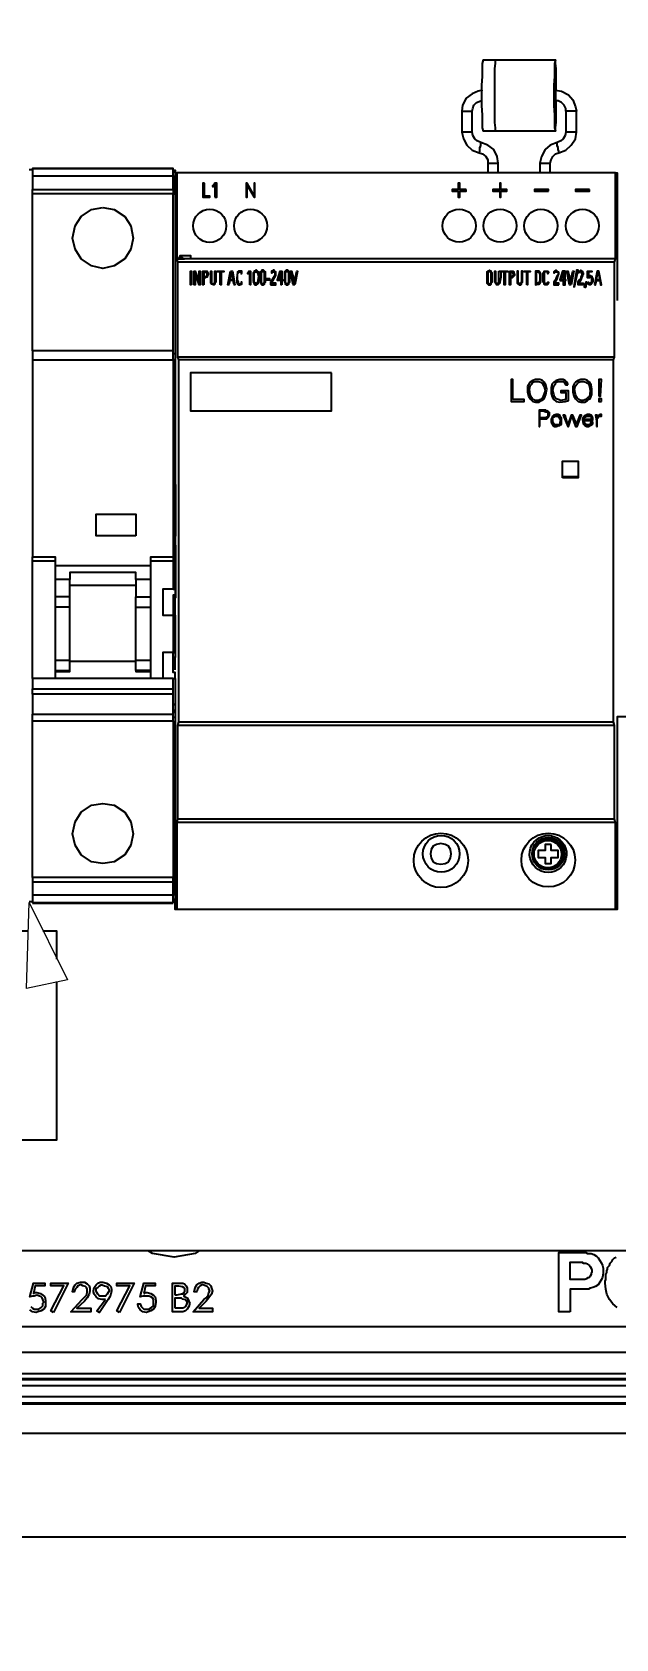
# Model space of a CAD drawing. Header units: feet. Extents: x -159 to 1687, y 0 to 1556.
# Drawn here: x 489.64 to 492.41, y 833.64 to 841.27 of the extents above; entities that cross this region are included whole.
import ezdxf
from ezdxf import colors
from ezdxf.entities.mleader import LeaderData, LeaderLine
from ezdxf.math import Vec2, Vec3

# ---------------------------------------------------------------- set-up
doc = ezdxf.new("R2010")
doc.units = ezdxf.units.FT
doc.header["$MEASUREMENT"] = 0
for name, color, linetype in [('9417_1-3$0$M25-UNISTRUT', 94, 'Continuous'), ('G-ANNO-TEXT', 1, 'Continuous'), ('PDF_Geometry', 7, 'Continuous')]:
    doc.layers.add(name, color=color, linetype=linetype)
doc.styles.add('NEI-A', font='arial.ttf')

# ---------------------------------------------------------------- blocks, each defined once
blk = doc.blocks.new('SITE DATA CONTROLLER')
at = {"layer": 'PDF_Geometry', "lineweight": 25}
for points in [[(0.3092, 1.2117), (0.3083, 1.2125), (0.3083, 1.2142), (0.3075, 1.215), (0.3075, 1.2158), (0.3067, 1.2167), (0.3067, 1.2175), (0.1408, 1.0525), (0.1408, -1.0517), (0.3067, -1.2175), (2.0558, -1.2175), (2.2217, -1.0517), (2.2217, -0.8658)], [(2.215, -0.8658), (2.215, -1.0492), (2.0533, -1.2117), (0.3092, -1.2117), (0.1475, -1.0492), (0.1475, 1.05), (0.3092, 1.2117), (2.0533, 1.2117)], [(0.1575, 1.0458), (0.1575, -1.045), (0.3133, -1.2008), (0.3133, -1.1975), (0.3125, -1.1942), (0.3125, -1.1933), (0.3125, -1.1917), (0.3125, -1.1908), (0.3133, -1.1917), (0.3142, -1.1925), (0.315, -1.1933), (0.3167, -1.1942), (0.3175, -1.1942), (0.3192, -1.195), (0.32, -1.195), (0.3208, -1.195), (0.32, -1.1958), (0.3192, -1.1967), (0.3167, -1.1992), (0.3133, -1.2008), (2.0492, -1.2008), (2.205, -1.045), (2.205, -0.8633)], [(2.0667, -0.5592), (2.0667, -1.0358), (2.03, -1.0717), (0.3325, -1.0717), (0.2967, -1.0358), (0.2967, 1.0367), (0.3325, 1.0725), (2.03, 1.0725), (2.0667, 1.0367), (2.0667, -0.16)], [(1.49, 0.0025), (1.4783, 0.0025), (1.4775, 0.0058), (1.4775, 0.0108), (1.4775, 0.0183), (1.4767, 0.0267), (1.4767, 0.0367), (1.4767, 0.0467), (1.4775, 0.055), (1.4775, 0.0625), (1.4775, 0.0675), (1.4783, 0.0708), (1.49, 0.0708)], [(1.5475, 0.0025), (1.49, 0.0025), (1.49, 0.0058), (1.4892, 0.0108), (1.4892, 0.0183), (1.4892, 0.0267), (1.4892, 0.0367), (1.4892, 0.0467), (1.4892, 0.055), (1.4892, 0.0625), (1.49, 0.0675), (1.49, 0.0708), (1.5475, 0.0708)], [(1.5483, 0.0417), (1.5483, 0.0467), (1.5483, 0.055), (1.5483, 0.0625), (1.5475, 0.0675), (1.5475, 0.0708), (1.5467, 0.0675), (1.5467, 0.0625), (1.5467, 0.055), (1.5458, 0.0467), (1.5458, 0.0367), (1.5458, 0.0267), (1.5467, 0.0183), (1.5467, 0.0108), (1.5467, 0.0058), (1.5475, 0.0025), (1.5475, 0.0058), (1.5483, 0.0108), (1.5483, 0.0183), (1.5483, 0.0267), (1.5483, 0.0317)], [(1.4775, 0.0417), (1.4733, 0.0408), (1.4675, 0.0383), (1.4617, 0.0342), (1.4583, 0.0275), (1.4575, 0.0217), (1.4583, 0.0217), (1.4592, 0.0217), (1.4608, 0.0217), (1.4625, 0.0217), (1.465, 0.0217), (1.4658, 0.0217), (1.4675, 0.0217), (1.4683, 0.0242), (1.4692, 0.0275), (1.4717, 0.03), (1.4758, 0.0317), (1.4775, 0.0317)], [(1.5475, 0.0417), (1.5533, 0.0408), (1.56, 0.0375), (1.5642, 0.0325), (1.5667, 0.0258), (1.5675, 0.0217), (1.5667, 0.0217), (1.5658, 0.0217), (1.5642, 0.0217), (1.5625, 0.0217), (1.5608, 0.0217), (1.5592, 0.0217), (1.5575, 0.0217), (1.5575, 0.0242), (1.5558, 0.0275), (1.5533, 0.03), (1.55, 0.0317), (1.5475, 0.0317), (1.5475, 0.0333), (1.5475, 0.035), (1.5475, 0.0367), (1.5475, 0.0383), (1.5475, 0.04), (1.5475, 0.0417), (1.5475, 0.04), (1.5475, 0.0383), (1.5475, 0.0367), (1.5475, 0.035), (1.5475, 0.0333), (1.5475, 0.0317)], [(1.5475, 0.0417), (1.5475, 0.0417)], [(1.5475, 0.0317), (1.5475, 0.0317)], [(1.4575, 0.0217), (1.4575, 0.0017)], [(1.4675, 0.0017), (1.4675, 0.0217)], [(1.5575, 0.0217), (1.5575, 0.0017)], [(1.5675, 0.0017), (1.5675, 0.0217)], [(1.5508, -0.0183), (1.5508, -0.0175), (1.5508, -0.0167), (1.55, -0.015), (1.55, -0.0133), (1.5492, -0.0117), (1.5492, -0.01), (1.5492, -0.0083), (1.5425, -0.0108), (1.5375, -0.015), (1.5342, -0.0217), (1.5325, -0.0283), (1.5333, -0.0283), (1.5342, -0.0283), (1.5358, -0.0283), (1.5375, -0.0283), (1.5392, -0.0283), (1.5408, -0.0283), (1.5417, -0.0283), (1.5425, -0.0283), (1.5433, -0.025), (1.545, -0.0217), (1.5475, -0.0192), (1.5508, -0.0183), (1.5575, -0.0158), (1.5625, -0.0108), (1.5667, -0.005), (1.5675, 0.0017), (1.5667, 0.0017), (1.565, 0.0017), (1.5642, 0.0017), (1.5625, 0.0017), (1.5608, 0.0017), (1.5592, 0.0017), (1.5583, 0.0017), (1.5575, 0.0017), (1.5567, -0.0017), (1.555, -0.005), (1.5525, -0.0067), (1.5492, -0.0083)], [(1.4742, -0.0183), (1.4775, -0.0192), (1.4808, -0.0217), (1.4825, -0.025), (1.4825, -0.0283), (1.4833, -0.0283), (1.485, -0.0283), (1.4858, -0.0283), (1.4875, -0.0283), (1.4892, -0.0283), (1.4908, -0.0283), (1.4917, -0.0283), (1.4925, -0.0283), (1.4917, -0.0217), (1.4883, -0.015), (1.4825, -0.0108), (1.4758, -0.0083)], [(1.4825, -0.0283), (1.4825, -0.0375)], [(1.4925, -0.0375), (1.4925, -0.0283)], [(1.5325, -0.0283), (1.5325, -0.0375)], [(1.5425, -0.0375), (1.5425, -0.0283)], [(1.0425, -0.0342), (1.0458, -0.0342)], [(1.1808, -0.0408), (1.1808, -0.04), (1.1808, -0.0375), (1.1808, -0.035), (1.1808, -0.0342), (1.1808, -0.0333), (1.0458, -0.0333), (1.0458, -0.0342), (1.0458, -0.0358), (1.0458, -0.0383), (1.0458, -0.0408)], [(1.0458, -0.0333), (1.1808, -0.0333)], [(1.1808, -0.0533), (1.1808, -0.0408), (1.0458, -0.0408), (1.0458, -0.0533)], [(1.1808, -0.035), (1.1825, -0.035), (1.1825, -0.0358), (1.1825, -0.0367), (1.1808, -0.0367)], [(1.1808, -0.04), (1.1808, -0.0558), (1.1825, -0.0558), (1.1825, -0.0567), (1.1825, -0.0575), (1.1825, -0.2108)], [(1.1808, -0.04), (1.1808, -0.04)], [(1.1825, -0.0367), (1.1825, -0.0558)], [(1.1825, -0.0375), (1.1842, -0.0375), (1.1842, -0.0783), (1.1842, -0.12), (1.1858, -0.12), (1.1917, -0.12), (1.1908, -0.12), (1.19, -0.1192), (1.1883, -0.1183), (1.1875, -0.1175), (1.1875, -0.1167), (1.1867, -0.1183), (1.1858, -0.12)], [(1.6033, -0.2167), (1.6042, -0.2142), (1.6042, -0.1683), (1.6042, -0.1233), (1.605, -0.12), (1.605, -0.0783), (1.605, -0.0375), (1.1842, -0.0375)], [(1.605, -0.0375), (1.6067, -0.0375), (1.6067, -0.16)], [(1.1808, -0.2108), (1.1825, -0.2108), (1.1825, -0.2117), (1.1825, -0.2125), (1.1825, -0.2133), (1.1825, -0.2142), (1.1825, -0.215), (1.1825, -0.2167), (1.1808, -0.2167), (1.1808, -0.2133), (1.1808, -0.2108), (1.1808, -0.2092), (1.1808, -0.2083), (1.0458, -0.2083), (1.0458, -0.0575)], [(1.1808, -0.0533), (1.1808, -0.0533)], [(1.1808, -0.2083), (1.1808, -0.0575), (1.1825, -0.0575)], [(1.2183, -0.05), (1.2183, -0.05)], [(1.2192, -0.0508), (1.2192, -0.0508)], [(1.2208, -0.0475), (1.2208, -0.0475)], [(1.1842, -0.12), (1.185, -0.1233), (1.185, -0.1683), (1.185, -0.2142), (1.1858, -0.2167)], [(1.1875, -0.1167), (1.1975, -0.1167), (1.1975, -0.1175), (1.1975, -0.1183), (1.1975, -0.1192), (1.1975, -0.12), (1.1917, -0.12)], [(1.605, -0.12), (1.1975, -0.12)], [(1.6042, -0.1233), (1.185, -0.1233)], [(1.2525, -0.1333), (1.2525, -0.1333)], [(1.5283, -0.1317), (1.5283, -0.1317)], [(1.5292, -0.1325), (1.5292, -0.1325)], [(1.53, -0.1317), (1.53, -0.1317)], [(1.555, -0.1325), (1.555, -0.1325)], [(1.275, -0.1433), (1.275, -0.1433)], [(1.5308, -0.1433), (1.5308, -0.1433)], [(1.5467, -0.1433), (1.5467, -0.1433)], [(1.5525, -0.14), (1.5525, -0.14)], [(1.0458, -0.2083), (1.0458, -0.2092), (1.0458, -0.2108), (1.0458, -0.2133), (1.0458, -0.2167), (1.1808, -0.2167), (1.1808, -0.4058), (1.1825, -0.4058), (1.1825, -0.4067), (1.1825, -0.4075), (1.1825, -0.4083), (1.1825, -0.4092), (1.1825, -0.41), (1.1825, -0.4108), (1.1825, -0.4117), (1.1825, -0.4142), (1.1825, -0.4167), (1.1825, -0.4192), (1.1825, -0.4217), (1.1825, -0.425), (1.1825, -0.4292), (1.1825, -0.4325), (1.1825, -0.4367), (1.1825, -0.4375), (1.1825, -0.4383), (1.1825, -0.4392), (1.1825, -0.44), (1.1825, -0.4417), (1.1825, -0.4425), (1.1808, -0.4425), (1.1808, -0.4458), (1.1808, -0.4483), (1.1808, -0.4517), (1.1808, -0.4542), (1.1808, -0.4567), (1.1808, -0.4592), (1.1808, -0.4608), (1.1808, -0.4617), (1.1808, -0.48), (1.1808, -0.4975), (1.1825, -0.4975), (1.1808, -0.4975)], [(1.6042, -0.2142), (1.185, -0.2142)], [(1.0458, -0.2167), (1.0458, -0.4058), (1.0675, -0.4058), (1.0675, -0.4075), (1.0675, -0.4083), (1.0675, -0.4092), (1.0675, -0.41), (1.0675, -0.4183), (1.0675, -0.4292), (1.0675, -0.4433), (1.0675, -0.4583), (1.0675, -0.475), (1.0675, -0.4917), (1.0675, -0.5083), (1.0675, -0.5225), (1.0458, -0.5225), (1.0458, -0.5325)], [(1.1858, -0.5642), (1.6033, -0.5642), (1.6033, -0.4483), (1.6033, -0.3325), (1.6033, -0.2167), (1.1858, -0.2167), (1.1858, -0.3325), (1.1858, -0.4483), (1.1858, -0.5642), (1.185, -0.5675), (1.185, -0.6125), (1.185, -0.6575), (1.1842, -0.6608), (1.1842, -0.7025), (1.1842, -0.7442), (1.1825, -0.7442), (1.1825, -0.7358)], [(1.1825, -0.2167), (1.1825, -0.4058)], [(1.1825, -0.2842), (1.1825, -0.2842)], [(1.1825, -0.3175), (1.1825, -0.3175)], [(1.1825, -0.3767), (1.1825, -0.3858), (1.1833, -0.3858), (1.1833, -0.3367), (1.1825, -0.3367), (1.1825, -0.3458)], [(1.1833, -0.3367), (1.1825, -0.3367)], [(1.1833, -0.3458), (1.1825, -0.3458), (1.1825, -0.3767), (1.1833, -0.3767)], [(1.1825, -0.3858), (1.1833, -0.3858)], [(1.1825, -0.435), (1.1825, -0.445), (1.1833, -0.445), (1.1833, -0.395), (1.1825, -0.395), (1.1825, -0.4042)], [(1.1833, -0.395), (1.1825, -0.395)], [(1.0458, -0.5225), (1.0458, -0.5083), (1.0458, -0.4917), (1.0458, -0.475), (1.0458, -0.4583), (1.0458, -0.4433), (1.0458, -0.4292), (1.0458, -0.4183), (1.0458, -0.41), (1.0458, -0.4092), (1.0458, -0.4083), (1.0458, -0.4075), (1.0458, -0.4058)], [(1.0458, -0.7133), (1.0458, -0.5633), (1.0458, -0.5625), (1.0458, -0.5617), (1.0458, -0.5592), (1.0458, -0.5567), (1.1808, -0.5567), (1.1808, -0.5375), (1.1808, -0.5367), (1.1808, -0.535), (1.1808, -0.5333), (1.1808, -0.5325), (1.1808, -0.5225), (1.1708, -0.5225), (1.1592, -0.5225), (1.1592, -0.5083), (1.1592, -0.4917), (1.1592, -0.475), (1.1592, -0.4583), (1.1592, -0.4433), (1.1592, -0.4292), (1.1592, -0.4183), (1.1592, -0.41), (1.1592, -0.4092), (1.1592, -0.4083), (1.1592, -0.4075), (1.1592, -0.4058), (1.1808, -0.4058), (1.1808, -0.4075), (1.1808, -0.4083), (1.1808, -0.4092), (1.1808, -0.41), (1.1808, -0.4208), (1.1808, -0.4367), (1.1708, -0.4367), (1.1708, -0.4392), (1.1708, -0.4425), (1.1708, -0.4458), (1.1708, -0.4483), (1.1708, -0.4517), (1.1708, -0.455), (1.1708, -0.4583), (1.1708, -0.4617), (1.1808, -0.4617), (1.1825, -0.4617), (1.1825, -0.4425)], [(1.0675, -0.41), (1.0458, -0.41)], [(1.0675, -0.4142), (1.1592, -0.4142)], [(1.1808, -0.41), (1.1592, -0.41)], [(1.1825, -0.4117), (1.1808, -0.4117)], [(1.1833, -0.435), (1.1825, -0.435), (1.1825, -0.4042), (1.1833, -0.4042)], [(1.145, -0.4275), (1.145, -0.4242), (1.145, -0.4208), (1.0817, -0.4208), (1.0817, -0.4242), (1.0817, -0.4275), (1.0675, -0.4275)], [(1.0817, -0.4442), (1.0817, -0.4275)], [(1.1592, -0.4275), (1.145, -0.4275), (1.145, -0.4442)], [(1.0817, -0.455), (1.0817, -0.4542), (1.0817, -0.4533), (1.0817, -0.4525), (1.0817, -0.4508), (1.0817, -0.4492), (1.0817, -0.4475), (1.0817, -0.4467), (1.0817, -0.445), (1.0817, -0.4442), (1.0675, -0.4442)], [(1.145, -0.4333), (1.0817, -0.4333)], [(1.145, -0.4542), (1.145, -0.4533), (1.145, -0.4525), (1.145, -0.4508), (1.145, -0.4492), (1.145, -0.4475), (1.145, -0.4467), (1.145, -0.445), (1.145, -0.4442), (1.1592, -0.4442)], [(1.1808, -0.4367), (1.1825, -0.4367)], [(1.1825, -0.445), (1.1833, -0.445)], [(1.0675, -0.505), (1.0817, -0.505), (1.0817, -0.4925), (1.0817, -0.48), (1.0817, -0.4667), (1.0817, -0.4542), (1.0675, -0.4542)], [(1.1592, -0.515), (1.145, -0.515), (1.145, -0.5142), (1.145, -0.5133), (1.145, -0.5117), (1.145, -0.51), (1.145, -0.5083), (1.145, -0.5075), (1.145, -0.5058), (1.145, -0.505), (1.145, -0.4925), (1.145, -0.48), (1.145, -0.4667), (1.145, -0.4542), (1.1592, -0.4542)], [(1.1808, -0.4617), (1.1825, -0.4617), (1.1825, -0.4667), (1.1825, -0.4708), (1.1825, -0.475), (1.1825, -0.48), (1.1825, -0.4842), (1.1825, -0.4883), (1.1825, -0.4933), (1.1825, -0.4975), (1.1825, -0.5025)], [(1.1825, -0.4617), (1.1825, -0.4617)], [(1.0675, -0.515), (1.0817, -0.515), (1.0817, -0.5142), (1.0817, -0.5133), (1.0817, -0.5117), (1.0817, -0.51), (1.0817, -0.5083), (1.0817, -0.5075), (1.0817, -0.5058), (1.0817, -0.505), (1.0817, -0.5042)], [(1.0817, -0.5058), (1.145, -0.5058)], [(1.145, -0.505), (1.1592, -0.505)], [(1.1825, -0.5233), (1.1825, -0.5225), (1.1825, -0.5208), (1.1825, -0.5192), (1.1825, -0.5167), (1.1808, -0.5167), (1.1808, -0.5133), (1.1808, -0.51), (1.1808, -0.5083), (1.1808, -0.5058), (1.1808, -0.5042), (1.1808, -0.5025), (1.1808, -0.5008), (1.1808, -0.4992), (1.1808, -0.4983), (1.1808, -0.4975), (1.1708, -0.4975), (1.1708, -0.5008), (1.1708, -0.5042), (1.1708, -0.5075), (1.1708, -0.5108), (1.1708, -0.5142), (1.1708, -0.5167), (1.1708, -0.52), (1.1708, -0.5225)], [(1.1825, -0.5142), (1.1825, -0.5083), (1.1825, -0.5042), (1.1825, -0.5025), (1.1808, -0.5025)], [(1.1825, -0.4975), (1.1825, -0.4975)], [(1.0675, -0.5158), (1.0817, -0.5158), (1.0817, -0.515)], [(1.1592, -0.5225), (1.0675, -0.5225)], [(1.145, -0.515), (1.145, -0.5158), (1.1592, -0.5158)], [(1.1708, -0.5225), (1.1708, -0.5225)], [(1.1808, -0.5225), (1.1825, -0.5225), (1.1825, -0.5267), (1.1825, -0.53), (1.1825, -0.5342), (1.1825, -0.5367), (1.1825, -0.54), (1.1825, -0.5425), (1.1825, -0.545), (1.1825, -0.5475), (1.1825, -0.5483), (1.1825, -0.5492), (1.1825, -0.55), (1.1825, -0.5508), (1.1825, -0.5517), (1.1825, -0.5525), (1.1825, -0.5533), (1.1808, -0.5533)], [(1.1808, -0.5375), (1.0458, -0.5375), (1.0458, -0.5367), (1.0458, -0.535), (1.0458, -0.5333), (1.0458, -0.5325), (1.1808, -0.5325)], [(1.0458, -0.5375), (1.0458, -0.5567)], [(1.1808, -0.5475), (1.1825, -0.5475)], [(1.1825, -0.5475), (1.1825, -0.5475)], [(1.1825, -0.5475), (1.1825, -0.5475)], [(1.1825, -0.5533), (1.1825, -0.555)], [(1.0458, -0.5633), (1.1808, -0.5633), (1.1808, -0.5625), (1.1808, -0.5617), (1.1808, -0.5592), (1.1808, -0.5567)], [(1.1808, -0.5633), (1.1808, -0.7133), (1.0458, -0.7133), (1.0458, -0.715), (1.0458, -0.7158), (1.0458, -0.7175), (1.1808, -0.7175), (1.1808, -0.7158), (1.1808, -0.715), (1.1808, -0.7133), (1.1825, -0.7133), (1.1825, -0.7142), (1.1825, -0.715), (1.1808, -0.715), (1.1808, -0.7308)], [(1.1808, -0.555), (1.1825, -0.555), (1.1825, -0.5558), (1.1825, -0.5567), (1.1825, -0.5575), (1.1825, -0.5583), (1.1825, -0.5592), (1.1825, -0.56), (1.1808, -0.56)], [(1.1825, -0.56), (1.1825, -0.7133)], [(1.7417, -0.5592), (1.6458, -0.5592), (1.6383, -0.5592), (1.6308, -0.5592), (1.6242, -0.5592), (1.6183, -0.5592), (1.6133, -0.5592), (1.6092, -0.5592), (1.6075, -0.5592), (1.6067, -0.5592), (1.6067, -0.7442), (1.605, -0.7442), (1.605, -0.7025), (1.605, -0.6608), (1.1842, -0.6608)], [(1.6042, -0.5675), (1.185, -0.5675)], [(1.605, -0.6608), (1.6042, -0.6575), (1.6042, -0.6125), (1.6042, -0.5675), (1.6033, -0.5642)], [(1.6042, -0.6575), (1.185, -0.6575)], [(1.0458, -0.7175), (1.0458, -0.73), (1.0458, -0.7325), (1.0458, -0.735), (1.0458, -0.7367), (1.0458, -0.7375), (1.1808, -0.7375), (1.1808, -0.7358), (1.1808, -0.7333), (1.1808, -0.7308), (1.1808, -0.73)], [(1.0458, -0.73), (1.1808, -0.73), (1.1808, -0.7175)], [(1.1825, -0.715), (1.1825, -0.7342)], [(1.0458, -0.7367), (1.0425, -0.7367)], [(1.1808, -0.7383), (1.0458, -0.7383)], [(1.1808, -0.7308), (1.1808, -0.7308)], [(1.1808, -0.7342), (1.1825, -0.7342), (1.1825, -0.735), (1.1825, -0.7358), (1.1808, -0.7358)], [(1.1808, -0.7375), (1.1808, -0.7375)], [(1.605, -0.7442), (1.1842, -0.7442)], [(1.0417, -0.765), (0.87, -0.765), (0.87, -0.965), (1.0692, -0.965), (1.0692, -0.8133)], [(1.0692, -0.7917), (1.0692, -0.765), (1.0558, -0.765)], [(2.225, -1.2467), (0.1375, -1.2467)], [(1.2058, -1.0717), (1.2017, -1.0742), (1.1817, -1.0775), (1.1608, -1.0742), (1.1567, -1.0717)], [(1.6067, -1.1258), (1.6025, -1.1225), (1.5992, -1.1183), (1.5967, -1.1133), (1.5958, -1.1083), (1.595, -1.1025), (1.595, -1.1008), (1.5958, -1.0992), (1.5958, -1.0975), (1.5958, -1.0958), (1.5958, -1.0942), (1.5967, -1.0925), (1.5967, -1.0908), (1.5975, -1.0892), (1.5975, -1.0875), (1.5992, -1.0858), (1.6, -1.0833), (1.6017, -1.0817), (1.6025, -1.08), (1.6042, -1.0783), (1.6058, -1.0775)], [(1.0442, -1.125), (1.0458, -1.1267), (1.0475, -1.1275), (1.0492, -1.1275), (1.0517, -1.1275), (1.0542, -1.1258), (1.0558, -1.1242), (1.0558, -1.1217), (1.0567, -1.1208), (1.0558, -1.1183), (1.055, -1.1167), (1.0542, -1.1158), (1.0525, -1.115), (1.05, -1.1142), (1.0475, -1.115), (1.0458, -1.115), (1.0433, -1.1158), (1.0467, -1.1025), (1.0575, -1.1025), (1.0575, -1.105), (1.0483, -1.105), (1.0467, -1.1125), (1.0475, -1.1117), (1.0483, -1.1117), (1.05, -1.1117), (1.0533, -1.1125), (1.0558, -1.1142), (1.0575, -1.1158), (1.0583, -1.1192), (1.0583, -1.1208), (1.0583, -1.125), (1.0567, -1.1275), (1.0542, -1.1292), (1.0508, -1.13), (1.0492, -1.1308), (1.0458, -1.13), (1.0433, -1.1283)], [(0.3292, -1.1383), (0.335, -1.1442), (2.0275, -1.1442), (2.0283, -1.1433)], [(0.3117, -1.1817), (0.315, -1.185), (0.3192, -1.1875), (0.3233, -1.1883), (0.3283, -1.1892), (2.0342, -1.1892), (2.0258, -1.1692), (2.0283, -1.1692), (2.0308, -1.1692), (2.0333, -1.1683), (2.035, -1.1675), (2.0375, -1.1667), (2.0392, -1.165), (2.0408, -1.1642), (2.0425, -1.1625), (2.0508, -1.1817), (2.0742, -1.1583)], [(2.0258, -1.1692), (0.3367, -1.1692), (0.3283, -1.1892)], [(0.3092, -1.2117), (0.3092, -1.2125), (0.3083, -1.2133), (0.3075, -1.215), (0.3075, -1.2158), (0.3075, -1.2167), (0.3067, -1.2167), (0.3067, -1.2175), (0.3067, -1.2183), (2.0558, -1.2183), (2.0558, -1.2175), (2.0558, -1.2167), (2.055, -1.2158), (2.055, -1.215), (2.0542, -1.2133), (2.0542, -1.2125), (2.0533, -1.2117)], [(0.325, -1.2467), (0.325, -1.2958), (0.3258, -1.3058), (0.3283, -1.315), (0.3333, -1.3242), (0.3392, -1.3317), (0.3467, -1.3375), (0.3558, -1.3425), (0.365, -1.345), (0.3742, -1.3458), (1.9883, -1.3458), (1.9975, -1.345), (2.0075, -1.3425), (2.0158, -1.3375), (2.0233, -1.3317), (2.0292, -1.3242), (2.0342, -1.315), (2.0367, -1.3058), (2.0375, -1.2958), (2.0375, -1.2467)]]:
    blk.add_lwpolyline(points, dxfattribs=at)
for points in [[(1.4675, 0.0017), (1.4667, 0.0017), (1.4658, 0.0017), (1.465, 0.0017), (1.4642, 0.0017), (1.4633, 0.0017), (1.4625, 0.0017), (1.4617, 0.0017), (1.4608, 0.0017), (1.46, 0.0017), (1.4592, 0.0017), (1.4583, 0.0017), (1.4575, 0.0017), (1.4592, -0.005), (1.4625, -0.0108), (1.4675, -0.0158), (1.4742, -0.0183), (1.4742, -0.0175), (1.475, -0.0167), (1.475, -0.015), (1.475, -0.0133), (1.4758, -0.0117), (1.4758, -0.01), (1.4758, -0.0083), (1.4725, -0.0067), (1.47, -0.005), (1.4683, -0.0017)], [(1.0458, -0.0533), (1.1808, -0.0533), (1.1808, -0.0542), (1.1808, -0.055), (1.1808, -0.0558), (1.1808, -0.0575), (1.0458, -0.0575), (1.0458, -0.0558), (1.0458, -0.055), (1.0458, -0.0542)], [(1.2108, -0.0475), (1.2092, -0.0475), (1.2092, -0.0608), (1.2158, -0.0608), (1.2158, -0.06), (1.2108, -0.06)], [(1.2208, -0.0608), (1.2225, -0.0608), (1.2225, -0.0475), (1.2208, -0.0475), (1.22, -0.0483), (1.2192, -0.0492), (1.2183, -0.05), (1.2192, -0.0508), (1.2208, -0.0492), (1.2208, -0.0483)], [(1.2583, -0.0608), (1.2592, -0.0608), (1.2592, -0.0475), (1.2583, -0.0475), (1.2583, -0.0592), (1.2517, -0.0475), (1.2508, -0.0475), (1.2508, -0.0608), (1.2517, -0.0608), (1.2517, -0.0492)], [(1.4617, -0.0533), (1.4558, -0.0533), (1.4558, -0.0475), (1.4542, -0.0475), (1.4542, -0.0533), (1.4483, -0.0533), (1.4483, -0.055), (1.4542, -0.055), (1.4542, -0.0608), (1.4558, -0.0608), (1.4558, -0.055), (1.4617, -0.055)], [(1.495, -0.055), (1.5008, -0.055), (1.5008, -0.0533), (1.495, -0.0533), (1.495, -0.0475), (1.4942, -0.0475), (1.4942, -0.0533), (1.4875, -0.0533), (1.4875, -0.055), (1.4942, -0.055), (1.4942, -0.0608), (1.495, -0.0608)], [(1.5408, -0.055), (1.5408, -0.0533), (1.5275, -0.0533), (1.5275, -0.055)], [(1.58, -0.0533), (1.5667, -0.0533), (1.5667, -0.055), (1.58, -0.055)], [(1.1133, -0.0708), (1.1242, -0.0725), (1.1342, -0.0792), (1.14, -0.0883), (1.1425, -0.1), (1.14, -0.1108), (1.1342, -0.12), (1.1242, -0.1267), (1.1133, -0.1292), (1.1025, -0.1267), (1.0925, -0.12), (1.0867, -0.1108), (1.0842, -0.1), (1.0867, -0.0883), (1.0925, -0.0792), (1.1025, -0.0725)], [(1.1983, -0.145), (1.1975, -0.145), (1.1975, -0.1317), (1.1983, -0.1317)], [(1.2058, -0.1425), (1.2058, -0.1317), (1.2067, -0.1317), (1.2067, -0.145), (1.2058, -0.145), (1.2042, -0.14), (1.2017, -0.1333), (1.2017, -0.145), (1.2008, -0.145), (1.2008, -0.1317), (1.2017, -0.1317)], [(1.21, -0.145), (1.2092, -0.145), (1.2092, -0.1317), (1.2117, -0.1317), (1.2125, -0.1317), (1.2133, -0.1317), (1.2133, -0.1325), (1.2142, -0.1333), (1.2142, -0.135), (1.2133, -0.1367), (1.2133, -0.1375), (1.2125, -0.1375), (1.2117, -0.1383), (1.21, -0.1383)], [(1.21, -0.1375), (1.2108, -0.1375), (1.2117, -0.1375), (1.2125, -0.1367), (1.2133, -0.1358), (1.2133, -0.135), (1.2133, -0.1342), (1.2125, -0.1333), (1.2125, -0.1325), (1.2117, -0.1325), (1.21, -0.1325)], [(1.2183, -0.1433), (1.2192, -0.1442), (1.22, -0.1433), (1.2208, -0.1425), (1.2208, -0.1417), (1.2208, -0.1375), (1.2208, -0.1317), (1.2217, -0.1317), (1.2217, -0.1408), (1.2217, -0.1425), (1.2208, -0.1433), (1.2208, -0.1442), (1.22, -0.145), (1.2192, -0.145), (1.2183, -0.1442), (1.2175, -0.1442), (1.2167, -0.1433), (1.2167, -0.1417), (1.2167, -0.1367), (1.2167, -0.1317), (1.2175, -0.1317), (1.2175, -0.1367), (1.2175, -0.14), (1.2175, -0.1425), (1.2175, -0.1433)], [(1.2258, -0.145), (1.2258, -0.1325), (1.2233, -0.1325), (1.2233, -0.1317), (1.2292, -0.1317), (1.2292, -0.1325), (1.2267, -0.1325), (1.2267, -0.145)], [(1.2358, -0.1317), (1.2375, -0.1317), (1.24, -0.145), (1.2392, -0.145), (1.2383, -0.1408), (1.235, -0.1408), (1.2342, -0.145), (1.2333, -0.145)], [(1.2367, -0.1333), (1.235, -0.1392), (1.235, -0.14), (1.2383, -0.14), (1.2367, -0.1325)], [(1.2442, -0.145), (1.245, -0.145), (1.2458, -0.1442), (1.2467, -0.1442), (1.2467, -0.1433), (1.2467, -0.1425), (1.2458, -0.1425), (1.2458, -0.1433), (1.245, -0.1442), (1.2442, -0.1442), (1.2433, -0.1433), (1.2433, -0.1425), (1.2425, -0.14), (1.2425, -0.1342), (1.2433, -0.1333), (1.2433, -0.1325), (1.2442, -0.1325), (1.245, -0.1325), (1.2458, -0.1325), (1.2458, -0.1333), (1.2458, -0.1342), (1.2467, -0.1333), (1.2467, -0.1325), (1.2467, -0.1317), (1.2458, -0.1317), (1.245, -0.1317), (1.2442, -0.1317), (1.2433, -0.1317), (1.2425, -0.1325), (1.2425, -0.1333), (1.2417, -0.1383), (1.2417, -0.1425), (1.2425, -0.1442), (1.2433, -0.1442), (1.2433, -0.145)], [(1.2542, -0.145), (1.2542, -0.1325), (1.2542, -0.1333), (1.2533, -0.1342), (1.2525, -0.1342), (1.2525, -0.1333), (1.2533, -0.1333), (1.2533, -0.1325), (1.2533, -0.1317), (1.2542, -0.1317), (1.255, -0.1317), (1.255, -0.145)], [(1.2592, -0.1317), (1.2583, -0.1317), (1.2583, -0.1325), (1.2575, -0.1333), (1.2575, -0.135), (1.2575, -0.1392), (1.2575, -0.1417), (1.2583, -0.1433), (1.2583, -0.1442), (1.2592, -0.1442), (1.2592, -0.145), (1.26, -0.145), (1.2608, -0.145), (1.2617, -0.1442), (1.2625, -0.1433), (1.2625, -0.1425), (1.2633, -0.1408), (1.2633, -0.1367), (1.2633, -0.1342), (1.2625, -0.1325), (1.2617, -0.1317), (1.2608, -0.1308), (1.26, -0.1308)], [(1.2592, -0.1433), (1.2583, -0.1425), (1.2583, -0.14), (1.2583, -0.1367), (1.2583, -0.1333), (1.2592, -0.1325), (1.26, -0.1325), (1.2608, -0.1325), (1.2617, -0.1325), (1.2617, -0.1333), (1.2625, -0.1367), (1.2617, -0.1425), (1.2617, -0.1433), (1.2608, -0.1433), (1.2608, -0.1442), (1.26, -0.1442), (1.26, -0.1433)], [(1.265, -0.1317), (1.2642, -0.1325), (1.2642, -0.1333), (1.2642, -0.135), (1.2642, -0.1392), (1.2642, -0.1417), (1.265, -0.1433), (1.265, -0.1442), (1.2658, -0.145), (1.2675, -0.145), (1.2675, -0.1442), (1.2683, -0.1442), (1.2683, -0.1433), (1.2692, -0.1425), (1.2692, -0.1408), (1.2692, -0.1367), (1.2692, -0.1342), (1.2692, -0.1325), (1.2683, -0.1317), (1.2675, -0.1317), (1.2675, -0.1308), (1.2658, -0.1308), (1.2658, -0.1317)], [(1.2683, -0.1425), (1.2683, -0.1375), (1.2683, -0.135), (1.2683, -0.1333), (1.2683, -0.1325), (1.2675, -0.1325), (1.2667, -0.1325), (1.2658, -0.1325), (1.265, -0.1325), (1.265, -0.1333), (1.265, -0.1367), (1.265, -0.14), (1.265, -0.1417), (1.265, -0.1425), (1.2658, -0.1433), (1.2667, -0.1442), (1.2675, -0.1433), (1.2683, -0.1433)], [(1.2742, -0.145), (1.2792, -0.145), (1.2792, -0.1433), (1.275, -0.1433), (1.2792, -0.1358), (1.2792, -0.1342), (1.2792, -0.1325), (1.2783, -0.1317), (1.2775, -0.1317), (1.2775, -0.1308), (1.2767, -0.1308), (1.2758, -0.1317), (1.275, -0.1317), (1.275, -0.1325), (1.275, -0.1333), (1.2758, -0.1333), (1.2758, -0.1325), (1.2767, -0.1325), (1.2775, -0.1325), (1.2783, -0.1325), (1.2783, -0.1333), (1.2783, -0.135), (1.2783, -0.1358), (1.2742, -0.1425), (1.2742, -0.1433)], [(1.285, -0.145), (1.2842, -0.145), (1.2842, -0.1408), (1.2808, -0.1408), (1.2808, -0.14), (1.2833, -0.1317), (1.285, -0.1317), (1.285, -0.14), (1.2858, -0.14), (1.2858, -0.1408), (1.285, -0.1408)], [(1.2842, -0.14), (1.2842, -0.1325), (1.2817, -0.14)], [(1.2883, -0.1317), (1.2875, -0.1325), (1.2875, -0.1333), (1.2875, -0.135), (1.2875, -0.1392), (1.2875, -0.1417), (1.2883, -0.1433), (1.2883, -0.1442), (1.2892, -0.145), (1.29, -0.145), (1.2908, -0.145), (1.2908, -0.1442), (1.2917, -0.1442), (1.2917, -0.1433), (1.2925, -0.1425), (1.2925, -0.1408), (1.2925, -0.1367), (1.2925, -0.1342), (1.2925, -0.1325), (1.2917, -0.1317), (1.2908, -0.1317), (1.2908, -0.1308), (1.2892, -0.1308), (1.2892, -0.1317)], [(1.2917, -0.1425), (1.2917, -0.1375), (1.2917, -0.135), (1.2917, -0.1333), (1.2917, -0.1325), (1.2908, -0.1325), (1.29, -0.1325), (1.2892, -0.1325), (1.2883, -0.1333), (1.2883, -0.1367), (1.2883, -0.14), (1.2883, -0.1417), (1.2883, -0.1425), (1.2892, -0.1433), (1.29, -0.1442), (1.2908, -0.1433), (1.2917, -0.1433)], [(1.2975, -0.145), (1.2958, -0.145), (1.2933, -0.1317), (1.2942, -0.1317), (1.2958, -0.1375), (1.2958, -0.14), (1.2967, -0.1433), (1.2992, -0.1317), (1.3, -0.1317)], [(1.4817, -0.1342), (1.4817, -0.1392), (1.4817, -0.1425), (1.4817, -0.1433), (1.4825, -0.1442), (1.4833, -0.145), (1.4842, -0.145), (1.485, -0.145), (1.4858, -0.1442), (1.4858, -0.1433), (1.4867, -0.1425), (1.4867, -0.1417), (1.4867, -0.135), (1.4867, -0.1333), (1.4858, -0.1325), (1.4858, -0.1317), (1.485, -0.1317), (1.4842, -0.1308), (1.4833, -0.1317), (1.4825, -0.1317), (1.4817, -0.1325), (1.4817, -0.1333)], [(1.4825, -0.1417), (1.4825, -0.1425), (1.4825, -0.1433), (1.4833, -0.1433), (1.4842, -0.1442), (1.485, -0.1433), (1.4858, -0.1425), (1.4858, -0.1417), (1.4858, -0.1383), (1.4858, -0.135), (1.4858, -0.1333), (1.485, -0.1325), (1.4842, -0.1325), (1.4833, -0.1325), (1.4825, -0.1325), (1.4825, -0.1333), (1.4825, -0.1342), (1.4825, -0.1392)], [(1.4933, -0.1317), (1.495, -0.1317), (1.495, -0.1375), (1.4942, -0.1425), (1.4942, -0.1433), (1.4933, -0.1442), (1.4925, -0.145), (1.4917, -0.145), (1.4908, -0.145), (1.4908, -0.1442), (1.49, -0.1433), (1.4892, -0.1425), (1.4892, -0.1408), (1.4892, -0.1317), (1.49, -0.1317), (1.49, -0.1375), (1.49, -0.14), (1.49, -0.1417), (1.49, -0.1425), (1.4908, -0.1433), (1.4917, -0.1433), (1.4917, -0.1442), (1.4925, -0.1442), (1.4925, -0.1433), (1.4933, -0.1433), (1.4933, -0.1425), (1.4933, -0.1417), (1.4933, -0.1375)], [(1.4958, -0.1325), (1.4958, -0.1317), (1.5017, -0.1317), (1.5017, -0.1325), (1.4992, -0.1325), (1.4992, -0.145), (1.4983, -0.145), (1.4983, -0.1325)], [(1.5033, -0.1317), (1.505, -0.1317), (1.5058, -0.1317), (1.5067, -0.1317), (1.5075, -0.1325), (1.5075, -0.1333), (1.5083, -0.1342), (1.5083, -0.1358), (1.5075, -0.1367), (1.5067, -0.1375), (1.5058, -0.1383), (1.505, -0.1383), (1.5042, -0.1383), (1.5042, -0.145), (1.5033, -0.145)], [(1.5042, -0.1375), (1.5058, -0.1375), (1.5058, -0.1367), (1.5067, -0.1367), (1.5067, -0.1358), (1.5075, -0.135), (1.5067, -0.1333), (1.5067, -0.1325), (1.5058, -0.1325), (1.5042, -0.1325)], [(1.5125, -0.1433), (1.5117, -0.1433), (1.5117, -0.1425), (1.5117, -0.1417), (1.5117, -0.14), (1.5117, -0.1375), (1.5117, -0.1317), (1.5108, -0.1317), (1.5108, -0.1408), (1.5108, -0.1425), (1.5108, -0.1433), (1.5117, -0.1442), (1.5125, -0.145), (1.5133, -0.145), (1.5142, -0.145), (1.515, -0.1442), (1.515, -0.1433), (1.5158, -0.1425), (1.5158, -0.1375), (1.5158, -0.1317), (1.515, -0.1317), (1.515, -0.1375), (1.515, -0.1417), (1.515, -0.1425), (1.5142, -0.1433), (1.5133, -0.1442)], [(1.52, -0.145), (1.52, -0.1325), (1.5175, -0.1325), (1.5175, -0.1317), (1.5233, -0.1317), (1.5233, -0.1325), (1.5208, -0.1325), (1.5208, -0.145)], [(1.5283, -0.1442), (1.5283, -0.145), (1.5308, -0.1442), (1.5317, -0.1442), (1.5325, -0.1433), (1.5333, -0.1417), (1.5333, -0.1367), (1.5333, -0.1342), (1.5325, -0.1325), (1.5317, -0.1325), (1.5317, -0.1317), (1.5308, -0.1317), (1.53, -0.1317), (1.5292, -0.1317), (1.5283, -0.1317)], [(1.5292, -0.1325), (1.53, -0.1325), (1.5308, -0.1325), (1.5317, -0.1325), (1.5317, -0.1333), (1.5325, -0.135), (1.5325, -0.1383), (1.5325, -0.1408), (1.5317, -0.1425), (1.5317, -0.1433), (1.5308, -0.1433), (1.53, -0.1433), (1.5292, -0.1442)], [(1.5408, -0.1333), (1.54, -0.1342), (1.54, -0.1325), (1.5392, -0.1325), (1.5383, -0.1325), (1.5375, -0.1325), (1.5367, -0.1333), (1.5367, -0.1342), (1.5367, -0.1408), (1.5367, -0.1425), (1.5375, -0.1433), (1.5383, -0.1442), (1.5392, -0.1442), (1.5392, -0.1433), (1.54, -0.1433), (1.54, -0.1425), (1.5408, -0.1425), (1.5408, -0.1433), (1.54, -0.1442), (1.5392, -0.145), (1.5383, -0.145), (1.5375, -0.145), (1.5367, -0.1442), (1.5367, -0.1433), (1.5358, -0.1425), (1.5358, -0.1367), (1.5358, -0.1333), (1.5367, -0.1325), (1.5367, -0.1317), (1.5375, -0.1317), (1.5383, -0.1317), (1.5392, -0.1317), (1.54, -0.1317), (1.5408, -0.1325)], [(1.5508, -0.145), (1.5508, -0.1433), (1.5467, -0.1433), (1.5475, -0.1417), (1.5492, -0.1392), (1.55, -0.1358), (1.5508, -0.1342), (1.5508, -0.1333), (1.55, -0.1325), (1.5492, -0.1317), (1.5483, -0.1308), (1.5475, -0.1317), (1.5467, -0.1317), (1.5467, -0.1325), (1.5458, -0.1325), (1.5458, -0.1333), (1.5467, -0.1333), (1.5467, -0.1325), (1.5475, -0.1325), (1.5483, -0.1325), (1.5492, -0.1325), (1.55, -0.1333), (1.55, -0.135), (1.5492, -0.1358), (1.5483, -0.1383), (1.5475, -0.14), (1.5458, -0.1425), (1.5458, -0.1433), (1.5458, -0.145)], [(1.5517, -0.1408), (1.555, -0.1408), (1.555, -0.145), (1.5567, -0.145), (1.5567, -0.1408), (1.5575, -0.1408), (1.5575, -0.14), (1.5567, -0.14), (1.5567, -0.1317), (1.5542, -0.1317), (1.5517, -0.14)], [(1.5525, -0.14), (1.555, -0.1325), (1.555, -0.14)], [(1.5625, -0.145), (1.5608, -0.145), (1.5583, -0.1317), (1.5592, -0.1317), (1.5608, -0.1375), (1.5608, -0.14), (1.5617, -0.1433), (1.5642, -0.1317), (1.565, -0.1317)], [(1.5658, -0.1467), (1.5692, -0.1308), (1.5675, -0.1308), (1.565, -0.1467)], [(1.5725, -0.1358), (1.5733, -0.135), (1.5725, -0.1333), (1.5725, -0.1325), (1.5717, -0.1325), (1.5708, -0.1325), (1.57, -0.1333), (1.5692, -0.1333), (1.5692, -0.1325), (1.57, -0.1317), (1.5708, -0.1317), (1.5717, -0.1308), (1.5725, -0.1317), (1.5733, -0.1317), (1.5733, -0.1325), (1.5742, -0.1333), (1.5742, -0.135), (1.5733, -0.1358), (1.5725, -0.1383), (1.5717, -0.14), (1.57, -0.1433), (1.5742, -0.1433), (1.5742, -0.145), (1.5692, -0.145), (1.5692, -0.1433), (1.5692, -0.1425), (1.57, -0.1408), (1.5717, -0.1392)], [(1.5817, -0.1375), (1.58, -0.1375), (1.58, -0.1383), (1.5783, -0.1383), (1.5783, -0.1317), (1.5825, -0.1317), (1.5825, -0.1325), (1.5792, -0.1325), (1.5792, -0.1367), (1.58, -0.1367), (1.5808, -0.1358), (1.5817, -0.1367), (1.5825, -0.1367), (1.5825, -0.1375), (1.5833, -0.1392), (1.5833, -0.1417), (1.5825, -0.1433), (1.5817, -0.1442), (1.5808, -0.145), (1.58, -0.145), (1.5792, -0.1442), (1.5783, -0.1433), (1.5792, -0.1425), (1.5792, -0.1433), (1.58, -0.1433), (1.58, -0.1442), (1.5808, -0.1442), (1.5817, -0.1433), (1.5817, -0.1425), (1.5825, -0.1417), (1.5825, -0.1392), (1.5817, -0.1383)], [(1.585, -0.145), (1.5858, -0.145), (1.5867, -0.1408), (1.59, -0.1408), (1.5908, -0.145), (1.5917, -0.145), (1.5892, -0.1317), (1.5875, -0.1317)], [(1.59, -0.14), (1.5867, -0.14), (1.5867, -0.1392), (1.5883, -0.1325)], [(1.27, -0.14), (1.2733, -0.14), (1.2733, -0.1392), (1.27, -0.1392)], [(1.5767, -0.1475), (1.5775, -0.1425), (1.5767, -0.1425), (1.575, -0.1467)], [(1.3325, -0.2292), (1.1975, -0.2292), (1.1975, -0.2658), (1.3325, -0.2658)], [(1.5067, -0.255), (1.5067, -0.2525), (1.5067, -0.2508), (1.5067, -0.2483), (1.5067, -0.2458), (1.5067, -0.2433), (1.5067, -0.2408), (1.5067, -0.2383), (1.5067, -0.2358), (1.505, -0.2358), (1.505, -0.2383), (1.505, -0.2408), (1.505, -0.2442), (1.505, -0.2467), (1.505, -0.2492), (1.505, -0.2517), (1.505, -0.2542), (1.505, -0.2567), (1.5175, -0.2567), (1.5175, -0.2558), (1.5175, -0.255)], [(1.5225, -0.2392), (1.5208, -0.2425), (1.5208, -0.2475), (1.5217, -0.2517), (1.5233, -0.2542), (1.5258, -0.2567), (1.5283, -0.2575), (1.5317, -0.2575), (1.5342, -0.2558), (1.5367, -0.2542), (1.5383, -0.25), (1.5392, -0.245), (1.5383, -0.2408), (1.5367, -0.2383), (1.535, -0.2367), (1.5325, -0.2358), (1.5283, -0.2358), (1.5258, -0.2367), (1.5233, -0.2383)], [(1.535, -0.24), (1.5367, -0.2425), (1.5375, -0.2467), (1.5358, -0.2517), (1.535, -0.2533), (1.5333, -0.255), (1.5308, -0.2558), (1.5283, -0.2558), (1.5258, -0.255), (1.525, -0.2533), (1.5242, -0.2525), (1.5233, -0.25), (1.5225, -0.245), (1.5233, -0.2417), (1.525, -0.24), (1.5258, -0.2383), (1.5283, -0.2375), (1.5308, -0.2375), (1.5333, -0.2383), (1.535, -0.2392)], [(1.5592, -0.2408), (1.5592, -0.24), (1.5583, -0.2383), (1.5567, -0.2367), (1.555, -0.2358), (1.5517, -0.2358), (1.5483, -0.2367), (1.5458, -0.2383), (1.5442, -0.24), (1.5433, -0.2433), (1.5433, -0.2492), (1.5442, -0.2525), (1.5458, -0.255), (1.5483, -0.2567), (1.5517, -0.2575), (1.5567, -0.2567), (1.56, -0.2558), (1.56, -0.255), (1.56, -0.2542), (1.56, -0.2525), (1.56, -0.2517), (1.56, -0.25), (1.56, -0.2492), (1.56, -0.2475), (1.56, -0.2467), (1.5525, -0.2467), (1.5525, -0.2475), (1.5525, -0.2483), (1.5575, -0.2483), (1.5575, -0.2492), (1.5575, -0.25), (1.5575, -0.2508), (1.5575, -0.2517), (1.5575, -0.2525), (1.5575, -0.2533), (1.5575, -0.2542), (1.5575, -0.255), (1.5525, -0.2558), (1.55, -0.255), (1.5483, -0.2542), (1.5467, -0.2525), (1.5458, -0.25), (1.545, -0.2458), (1.5458, -0.2417), (1.5475, -0.24), (1.5483, -0.2383), (1.5508, -0.2375), (1.5533, -0.2375), (1.555, -0.2375), (1.5558, -0.2383), (1.5567, -0.24), (1.5575, -0.2408)], [(1.5658, -0.2392), (1.5642, -0.2425), (1.5642, -0.2475), (1.565, -0.2517), (1.5667, -0.2542), (1.5692, -0.2567), (1.5717, -0.2575), (1.5758, -0.2575), (1.5783, -0.2558), (1.58, -0.2542), (1.5808, -0.2542), (1.5825, -0.25), (1.5825, -0.245), (1.5817, -0.2408), (1.58, -0.2383), (1.5783, -0.2367), (1.5758, -0.2358), (1.5717, -0.2358), (1.5692, -0.2367), (1.5667, -0.2383)], [(1.5792, -0.24), (1.58, -0.2425), (1.5808, -0.2467), (1.58, -0.2517), (1.5783, -0.2533), (1.5767, -0.255), (1.5742, -0.2558), (1.5717, -0.2558), (1.57, -0.255), (1.5683, -0.2533), (1.5675, -0.2525), (1.5667, -0.25), (1.5658, -0.245), (1.5667, -0.2417), (1.5683, -0.24), (1.57, -0.2383), (1.5717, -0.2375), (1.5742, -0.2375), (1.5767, -0.2383), (1.5783, -0.2392)], [(1.5892, -0.2517), (1.5908, -0.2517), (1.5917, -0.2358), (1.5892, -0.2358)], [(1.5917, -0.2567), (1.5917, -0.2558), (1.5917, -0.255), (1.5917, -0.2542), (1.5892, -0.2542), (1.5892, -0.255), (1.5892, -0.2558), (1.5892, -0.2567)], [(1.5325, -0.2808), (1.5325, -0.28), (1.5325, -0.2792), (1.5325, -0.2783), (1.5325, -0.2767), (1.5325, -0.2758), (1.5325, -0.275), (1.5325, -0.2742), (1.5325, -0.2733), (1.5342, -0.2733), (1.5358, -0.2733), (1.5392, -0.2733), (1.54, -0.2725), (1.5408, -0.2717), (1.5417, -0.27), (1.5417, -0.2692), (1.5417, -0.2675), (1.5408, -0.2667), (1.5392, -0.2658), (1.5383, -0.265), (1.5333, -0.265), (1.5317, -0.265), (1.5317, -0.2667), (1.5317, -0.2683), (1.5317, -0.2708), (1.5317, -0.2725), (1.5317, -0.275), (1.5317, -0.2767), (1.5317, -0.2783), (1.5317, -0.2808)], [(1.5358, -0.2658), (1.5383, -0.2667), (1.5392, -0.2667), (1.54, -0.2675), (1.54, -0.2683), (1.54, -0.2692), (1.54, -0.2708), (1.5392, -0.2717), (1.5375, -0.2725), (1.5342, -0.2725), (1.5325, -0.2725), (1.5325, -0.2717), (1.5325, -0.2708), (1.5325, -0.27), (1.5325, -0.2692), (1.5325, -0.2683), (1.5325, -0.2675), (1.5325, -0.2667), (1.5325, -0.2658)], [(1.545, -0.2708), (1.5442, -0.2717), (1.5433, -0.2742), (1.5433, -0.2767), (1.5442, -0.2783), (1.545, -0.28), (1.5467, -0.2808), (1.5483, -0.2808), (1.5508, -0.28), (1.5517, -0.28), (1.5525, -0.2792), (1.5533, -0.2783), (1.5533, -0.2758), (1.5533, -0.2725), (1.5525, -0.2717), (1.5517, -0.27), (1.55, -0.2692), (1.5483, -0.2692), (1.5458, -0.27)], [(1.5508, -0.2717), (1.5517, -0.2733), (1.5525, -0.275), (1.5517, -0.2767), (1.5517, -0.2783), (1.5508, -0.2792), (1.5492, -0.2792), (1.5483, -0.2792), (1.5467, -0.2792), (1.5458, -0.2783), (1.545, -0.2767), (1.545, -0.2742), (1.545, -0.2725), (1.5458, -0.2717), (1.5467, -0.2708), (1.5475, -0.2708), (1.5492, -0.2708), (1.55, -0.2708)], [(1.5567, -0.27), (1.555, -0.27), (1.5592, -0.2808), (1.56, -0.2808), (1.5633, -0.2708), (1.5667, -0.2808), (1.5683, -0.2808), (1.5725, -0.27), (1.5708, -0.27), (1.5675, -0.2783), (1.5642, -0.27), (1.5625, -0.27), (1.5592, -0.2792)], [(1.5833, -0.275), (1.5833, -0.2742), (1.5833, -0.2725), (1.5825, -0.2708), (1.5817, -0.27), (1.58, -0.2692), (1.5775, -0.2692), (1.5767, -0.27), (1.575, -0.2708), (1.5742, -0.2717), (1.5733, -0.2742), (1.5742, -0.2775), (1.5742, -0.2783), (1.5758, -0.28), (1.5775, -0.2808), (1.5792, -0.2808), (1.5808, -0.28), (1.5825, -0.2792), (1.5833, -0.2783), (1.5833, -0.2767), (1.5817, -0.2767), (1.5808, -0.2783), (1.5808, -0.2792), (1.5792, -0.2792), (1.5783, -0.2792), (1.5775, -0.2792), (1.5758, -0.2783), (1.5758, -0.2775), (1.575, -0.2767), (1.575, -0.275)], [(1.575, -0.2742), (1.575, -0.2733), (1.575, -0.2725), (1.5758, -0.2717), (1.5775, -0.2708), (1.5783, -0.2708), (1.5792, -0.2708), (1.5808, -0.2708), (1.5817, -0.2717), (1.5817, -0.2725), (1.5825, -0.2742)], [(1.5867, -0.2808), (1.5875, -0.2808), (1.5875, -0.2758), (1.5875, -0.2733), (1.5883, -0.2725), (1.5883, -0.2717), (1.5892, -0.2708), (1.59, -0.2708), (1.5917, -0.2708), (1.5917, -0.27), (1.5917, -0.2692), (1.5908, -0.2692), (1.59, -0.2692), (1.5892, -0.27), (1.5883, -0.2708), (1.5875, -0.2717), (1.5875, -0.27), (1.5858, -0.27), (1.5867, -0.275), (1.5867, -0.2775)], [(1.5542, -0.33), (1.5542, -0.3275), (1.5542, -0.3258), (1.5542, -0.3233), (1.5542, -0.3217), (1.5542, -0.32), (1.5542, -0.3175), (1.5542, -0.3158), (1.5542, -0.3142), (1.5692, -0.3142), (1.5692, -0.3292), (1.5542, -0.3292), (1.5542, -0.3142), (1.5692, -0.3142), (1.5692, -0.3158), (1.5692, -0.3175), (1.5692, -0.32), (1.5692, -0.3217), (1.5692, -0.3233), (1.5692, -0.3258), (1.5692, -0.3275), (1.5692, -0.33)], [(1.145, -0.3858), (1.1067, -0.3858), (1.1067, -0.365), (1.145, -0.365)], [(1.1808, -0.5475), (1.1825, -0.5475)], [(1.1133, -0.7), (1.1025, -0.6983), (1.0925, -0.6917), (1.0867, -0.6825), (1.0842, -0.6717), (1.0867, -0.66), (1.0925, -0.6508), (1.1025, -0.6442), (1.1133, -0.6425), (1.1242, -0.6442), (1.1342, -0.6508), (1.14, -0.66), (1.1425, -0.6717), (1.14, -0.6825), (1.1342, -0.6917), (1.1242, -0.6983)], [(1.4375, -0.7008), (1.4417, -0.7), (1.445, -0.6983), (1.4467, -0.695), (1.4475, -0.6908), (1.4467, -0.6867), (1.445, -0.6833), (1.4417, -0.6817), (1.4375, -0.6808), (1.4333, -0.6817), (1.43, -0.6833), (1.4283, -0.6867), (1.4275, -0.6908), (1.4283, -0.695), (1.43, -0.6983), (1.4333, -0.7)], [(1.5433, -0.6817), (1.5375, -0.6817), (1.5375, -0.6833), (1.5375, -0.6875), (1.5308, -0.6875), (1.5308, -0.6942), (1.5325, -0.6942), (1.5375, -0.6942), (1.5375, -0.6983), (1.5375, -0.7), (1.5433, -0.7), (1.5433, -0.6942), (1.55, -0.6942), (1.55, -0.6875), (1.5483, -0.6875), (1.5433, -0.6875)], [(1.5617, -1.13), (1.5508, -1.13), (1.5508, -1.0733), (1.5683, -1.0733), (1.57, -1.0733), (1.5717, -1.0733), (1.5733, -1.0733), (1.575, -1.0733), (1.5767, -1.0733), (1.5783, -1.0742), (1.58, -1.0742), (1.5817, -1.0742), (1.5842, -1.075), (1.5867, -1.0767), (1.5883, -1.0783), (1.59, -1.0808), (1.5917, -1.0833), (1.5925, -1.0858), (1.5933, -1.0883), (1.5933, -1.0908), (1.5933, -1.0933), (1.5925, -1.0967), (1.5917, -1.0992), (1.59, -1.1017), (1.5883, -1.1042), (1.5858, -1.1058), (1.5833, -1.1067), (1.5808, -1.1075), (1.5792, -1.1083), (1.5775, -1.1083), (1.5758, -1.1083), (1.575, -1.1083), (1.5733, -1.1083), (1.5717, -1.1083), (1.57, -1.1083), (1.5683, -1.1083), (1.5617, -1.1083)], [(1.5825, -1.0925), (1.5817, -1.0933), (1.5817, -1.0942), (1.5808, -1.0958), (1.58, -1.0967), (1.5792, -1.0975), (1.5783, -1.0975), (1.5775, -1.0983), (1.5758, -1.0992), (1.5742, -1.0992), (1.5725, -1.0992), (1.5708, -1.0992), (1.5692, -1.0992), (1.5675, -1.0992), (1.5617, -1.0992), (1.5617, -1.0825), (1.5667, -1.0825), (1.5675, -1.0825), (1.5683, -1.0825), (1.5692, -1.0825), (1.57, -1.0825), (1.5708, -1.0825), (1.5725, -1.0825), (1.5733, -1.0825), (1.5742, -1.0833), (1.575, -1.0833), (1.5758, -1.0833), (1.5767, -1.0833), (1.5783, -1.0842), (1.5792, -1.085), (1.58, -1.0858), (1.5808, -1.0867), (1.5817, -1.0883), (1.5825, -1.09), (1.5825, -1.0908)], [(1.0658, -1.1308), (1.0633, -1.1292), (1.0758, -1.105), (1.0633, -1.105), (1.0633, -1.1025), (1.08, -1.1025)], [(1.0933, -1.1183), (1.095, -1.1167), (1.0975, -1.1142), (1.0983, -1.1117), (1.0983, -1.11), (1.0983, -1.1083), (1.0975, -1.1067), (1.0967, -1.1058), (1.0942, -1.105), (1.0925, -1.1042), (1.0917, -1.1042), (1.0892, -1.105), (1.0883, -1.1067), (1.0867, -1.1083), (1.0858, -1.1108), (1.0842, -1.1108), (1.085, -1.1067), (1.0867, -1.1042), (1.0883, -1.1025), (1.0917, -1.1017), (1.0925, -1.1017), (1.0958, -1.1017), (1.0983, -1.1033), (1.1, -1.105), (1.1008, -1.1075), (1.1008, -1.11), (1.1, -1.1133), (1.0983, -1.1167), (1.0958, -1.12), (1.0883, -1.1267), (1.1017, -1.1267), (1.1017, -1.13), (1.0825, -1.13)], [(1.1158, -1.1183), (1.115, -1.1183), (1.1142, -1.1183), (1.1125, -1.1183), (1.1092, -1.1175), (1.1067, -1.1158), (1.105, -1.1133), (1.1042, -1.1108), (1.1042, -1.11), (1.105, -1.1067), (1.1067, -1.1042), (1.1083, -1.1025), (1.1108, -1.1017), (1.1133, -1.1017), (1.1167, -1.1025), (1.1192, -1.1042), (1.1208, -1.1058), (1.1217, -1.1083), (1.1217, -1.11), (1.1208, -1.1133), (1.12, -1.1158), (1.1183, -1.1183), (1.11, -1.1308), (1.1075, -1.1292)], [(1.1125, -1.1042), (1.115, -1.105), (1.1175, -1.1058), (1.1183, -1.1075), (1.1192, -1.1092), (1.1192, -1.11), (1.1183, -1.1117), (1.1175, -1.1133), (1.1158, -1.115), (1.1142, -1.115), (1.1133, -1.115), (1.11, -1.115), (1.1083, -1.1133), (1.1075, -1.1117), (1.1067, -1.11), (1.1067, -1.1075), (1.1083, -1.1067), (1.11, -1.105), (1.1117, -1.1042)], [(1.1292, -1.1308), (1.1267, -1.1292), (1.1392, -1.105), (1.1267, -1.105), (1.1267, -1.1025), (1.1433, -1.1025)], [(1.1525, -1.1125), (1.1533, -1.1125), (1.1542, -1.1117), (1.1558, -1.1117), (1.1592, -1.1125), (1.1617, -1.1142), (1.1633, -1.1158), (1.1642, -1.1192), (1.1642, -1.1208), (1.1633, -1.125), (1.1617, -1.1275), (1.1592, -1.1292), (1.1567, -1.13), (1.155, -1.1308), (1.1517, -1.13), (1.1492, -1.1283), (1.1475, -1.1258), (1.1467, -1.1233), (1.1467, -1.1225), (1.1492, -1.1225), (1.15, -1.125), (1.1517, -1.1267), (1.1525, -1.1275), (1.155, -1.1275), (1.1575, -1.1275), (1.16, -1.1258), (1.1617, -1.1242), (1.1617, -1.1217), (1.1617, -1.1208), (1.1617, -1.1183), (1.1608, -1.1167), (1.1592, -1.1158), (1.1575, -1.115), (1.155, -1.115), (1.1533, -1.115), (1.1517, -1.115), (1.1492, -1.1158), (1.1525, -1.1025), (1.1633, -1.1025), (1.1633, -1.105), (1.1542, -1.105)], [(1.1967, -1.1217), (1.1958, -1.125), (1.1942, -1.1275), (1.1925, -1.1292), (1.19, -1.13), (1.1875, -1.13), (1.18, -1.13), (1.18, -1.1025), (1.1858, -1.1025), (1.19, -1.1025), (1.1917, -1.1033), (1.1933, -1.105), (1.1942, -1.1075), (1.1942, -1.1092), (1.1942, -1.1117), (1.1925, -1.1133), (1.1908, -1.115), (1.1942, -1.1167), (1.195, -1.1183), (1.1958, -1.12)], [(1.1825, -1.1142), (1.1825, -1.105), (1.1858, -1.105), (1.1892, -1.1058), (1.1908, -1.1067), (1.1917, -1.1075), (1.1917, -1.1083), (1.1917, -1.1092), (1.1917, -1.1108), (1.1908, -1.1117), (1.19, -1.1133), (1.1883, -1.1133), (1.1842, -1.1142)], [(1.21, -1.1183), (1.2125, -1.1167), (1.2142, -1.1142), (1.215, -1.1117), (1.2158, -1.11), (1.215, -1.1083), (1.215, -1.1075), (1.2133, -1.1058), (1.2117, -1.105), (1.2092, -1.1042), (1.2083, -1.1042), (1.2067, -1.105), (1.205, -1.1067), (1.2042, -1.1083), (1.2033, -1.1108), (1.2008, -1.1108), (1.2017, -1.1067), (1.2033, -1.1042), (1.2058, -1.1025), (1.2083, -1.1017), (1.21, -1.1017), (1.2125, -1.1025), (1.215, -1.1033), (1.2167, -1.105), (1.2175, -1.1075), (1.2183, -1.11), (1.2175, -1.1133), (1.215, -1.1167), (1.2125, -1.12), (1.2058, -1.1267), (1.2183, -1.1267), (1.2183, -1.13), (1.2, -1.13)], [(1.1825, -1.1267), (1.1825, -1.1167), (1.1842, -1.1167), (1.1867, -1.1167), (1.1883, -1.1167), (1.1892, -1.1175), (1.1925, -1.1183), (1.1933, -1.1192), (1.1942, -1.1208), (1.1942, -1.1217), (1.1933, -1.1233), (1.1925, -1.125), (1.1917, -1.1258), (1.19, -1.1267), (1.1867, -1.1267)], [(2.0408, -1.1942), (0.3217, -1.1942), (0.3208, -1.195), (2.0417, -1.195)]]:
    blk.add_lwpolyline(points, close=True, dxfattribs=at)
blk.add_lwpolyline([(1.5383, -0.6733), (1.5425, -0.6733, -16.830591), (1.5383, -0.6733)], format="xyb", dxfattribs=at)
at = {"layer": 'PDF_Geometry', "color": 250, "lineweight": 20, "true_color": 0x181823}
blk.add_lwpolyline([(1.0425, -0.7375), (1.0792, -0.8117), (1.04, -0.82)], close=True, dxfattribs=at)
at = {"layer": 'PDF_Geometry', "lineweight": 25}
for centre, radius in [((1.2158, -0.0883), 0.0159), ((1.255, -0.0883), 0.0159), ((1.4551, -0.0882), 0.0159), ((1.4943, -0.0882), 0.0159), ((1.5335, -0.0884), 0.016), ((1.5733, -0.0883), 0.0159), ((1.4376, -0.697), 0.0261), ((1.4379, -0.6907), 0.0176), ((1.5406, -0.6967), 0.0258), ((1.5406, -0.6906), 0.0156), ((1.5405, -0.6909), 0.0142), ((1.5401, -0.691), 0.0132)]:
    blk.add_circle(centre, radius, dxfattribs=at)

msp = doc.modelspace()

# ---------------------------------------------------------------- block references
at = {"layer": '9417_1-3$0$M25-UNISTRUT', "xscale": 4.948665338720645, "yscale": 4.948665338720645, "zscale": 4.948665338720645}
msp.add_blockref('SITE DATA CONTROLLER', (484.46524, 840.7868), dxfattribs=at)

# ---------------------------------------------------------------- next in the draw order: leaders
at = {"layer": 'G-ANNO-TEXT'}
ml = msp.add_multileader_mtext('Standard', dxfattribs=at)
ml.set_content('\\A1;6 MOTOR CONTROL CABLE CONDUITS (TYP.)', color=256, style='NEI-A')
ml.set_leader_properties()
ml.build(insert=Vec2(0, 0))
ml.multileader.update_dxf_attribs({"dogleg_length": 0.36, "arrow_head_size": 0.125})
ctx = ml.context
ctx.base_point, ctx.char_height, ctx.arrow_head_size, ctx.landing_gap_size, ctx.plane_origin = Vec3(822.13293, 1038.01238), 1, 0.125, 0.0625, Vec3(370.13821, 525.74619)
notes = []
notes.append((ctx, [(0, (0, 0, 0), (0, 0), (1, 0), 1, [])]))
ctx.mtext.insert, ctx.mtext.width, ctx.mtext.flow_direction = Vec3(822.19543, 1038.65938), 17.7675237, 5
ctx.mtext.has_bg_fill, ctx.mtext.bg_color, ctx.mtext.bg_scale_factor, ctx.mtext.bg_transparency, ctx.mtext.use_window_bg_color = 1, -1073741824, 1.5, 0, 1
for ctx, leaders in notes:
    for number, flags, end, landing, length, lines in leaders:
        leader = LeaderData()
        leader.index, (leader.has_last_leader_line, leader.has_dogleg_vector, leader.attachment_direction) = number, flags
        leader.last_leader_point, leader.dogleg_vector, leader.dogleg_length = Vec3(end), Vec3(landing), length
        for number, points, colour, breaks in lines:
            line = LeaderLine()
            line.index, line.vertices, line.color, line.breaks = number, Vec3.list(points), colors.encode_raw_color(colour), breaks
            leader.lines.append(line)
        ctx.leaders.append(leader)

doc.saveas('drawing.dxf')
